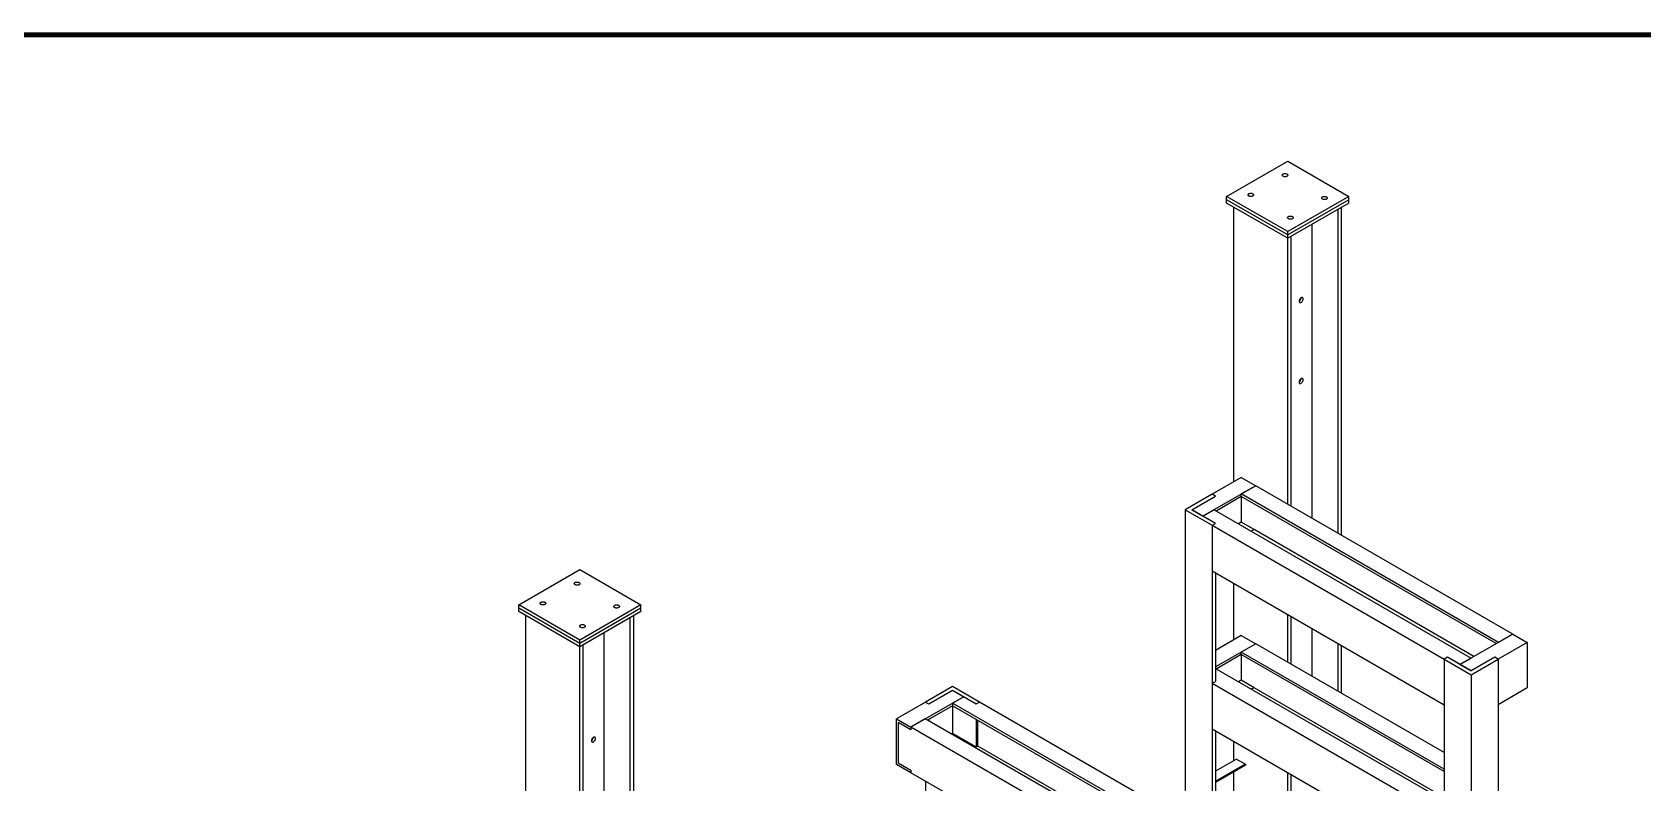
# Model space of a CAD drawing. Header units: millimetres. Extents: x 0 to 16187, y -20471 to 6290.
# Drawn here: x 9309.8 to 9626.8, y 3275.9 to 3423.6 of the extents above; entities that cross this region are included whole.
import ezdxf
from ezdxf.enums import TextEntityAlignment as Align

# ---------------------------------------------------------------- set-up
doc = ezdxf.new("R2010")
doc.units = ezdxf.units.MM
doc.layers.add('BORDER1', color=3, linetype='Continuous')
doc.layers.add('BORDER2', color=7, linetype='Continuous')
doc.styles.add('ROMANC', font='ROMANC', dxfattribs={"height": 5})
doc.styles.add('ROMANS', font='ROMANS.shx', dxfattribs={"width": 0.8})
doc.styles.add('ROMANT', font='ROMANT', dxfattribs={"height": 4})

# ---------------------------------------------------------------- blocks, each defined once
blk = doc.blocks.new('*U609')
at = {"layer": 'BORDER1', "color": 154, "true_color": 0x1859a9, "const_width": 1}
blk.add_lwpolyline([(1.81, 811), (1144, 811), (1144, 0), (0, 0), (0, 811)], close=True, dxfattribs=at)
at = {"layer": 'BORDER2', "flags": 8}
for tag, height, style, p in [('REV-A', 3.24, 'ROMANS', (986.93, 140.25)), ('RE-A', 8.06, 'ROMANT', (1084.63, 7.17))]:
    blk.add_attdef(tag, text='', height=height, dxfattribs=dict(at, style=style)).set_placement(p, align=Align.CENTER)
at = {"layer": 'BORDER2', "style": 'ROMANS', "width": 3.830216}
blk.add_attdef('DATE-A', text='', height=3.24, dxfattribs=at).set_placement((995.51, 140.25), (1008.51, 140.25), align=Align.FIT)
at = {"layer": 'BORDER2'}
for tag, height, style, p in [('DRN-A', 3.24, 'ROMANS', (1018.38, 140.25)), ('CHD-A', 3.24, 'ROMANS', (1032.35, 140.25)), ('APD-A', 3.24, 'ROMANS', (1046.64, 140.25)), ('CONS_CONT_VEND', 4.2, 'ROMANC', (1061.39, 72.83))]:
    blk.add_attdef(tag, text='', height=height, dxfattribs=dict(at, style=style)).set_placement(p, align=Align.CENTER)
at = {"layer": 'BORDER2', "style": 'ROMANS', "width": 0.8}
for tag, p, height in [('1:X', (997.23, 122.55), 3.5), ('LOC', (1042.74, 122.55), 3.5), ('PROJ_NO', (1118.64, 122.55), 3.5), ('CONS_DRG_NO', (1011, 63), 3)]:
    blk.add_attdef(tag, p, '', height=height, dxfattribs=at)
at = {"layer": 'BORDER2', "lineweight": 30, "width": 0.8, "flags": 104}
blk.add_attdef('COMMENTS-A', text='', height=2.2, dxfattribs=at).set_placement((1055.21, 142.07), align=Align.MIDDLE_LEFT)
at = {"layer": 'BORDER2', "style": 'ROMANS', "width": 0.8}
for tag, p in [('PROJECT_TITLE_1', (1061.07, 55.35)), ('PROJECT_TITLE_2', (1061.07, 49.3))]:
    blk.add_attdef(tag, text='', height=3.5, dxfattribs=at).set_placement(p, align=Align.MIDDLE)
at = {"layer": 'BORDER2', "style": 'ROMANT', "width": 0.8}
for tag, p in [('DRG_TITLE_1', (1061.07, 36.31)), ('DRG_TITLE_2', (1061.07, 28.31)), ('DRG_TITLE_3', (1061.07, 20.31))]:
    blk.add_attdef(tag, text='', height=5, dxfattribs=at).set_placement(p, align=Align.CENTER)
at = {"layer": 'BORDER2', "style": 'ROMANT'}
for tag, p in [('AR', (995, 7.17)), ('PA', (1011.74, 7.17)), ('DC', (1028.45, 7.17)), ('TS', (1120.84, 7.17))]:
    blk.add_attdef(tag, p, '', height=8.06, dxfattribs=at)
for tag, p in [('SRNO', (1074.7, 7.17)), ('SH', (1115.8, 7.18))]:
    blk.add_attdef(tag, text='', height=8.06, dxfattribs=at).set_placement(p, align=Align.RIGHT)
at = {"layer": 'BORDER2', "style": 'ROMANS', "flags": 2}
blk.add_attdef('TB_VERSION', text='', height=2, dxfattribs=at).set_placement((1, -1), align=Align.TOP_LEFT)

msp = doc.modelspace()

# ---------------------------------------------------------------- linework, layer by layer
at = {"color": 7, "linetype": 'Continuous', "lineweight": 25}
for p, q in [((9544.85271, 3391.31015), (9556.87353, 3398.24962)), ((9556.87353, 3398.24962), (9568.89434, 3391.31015)), ((9544.85271, 3390.65692), (9544.85271, 3391.31015)), ((9556.87353, 3384.37068), (9544.85271, 3391.31015)), ((9568.89434, 3391.31015), (9556.87353, 3384.37068)), ((9568.89434, 3390.65692), (9568.89434, 3391.31015)), ((9556.87353, 3383.71745), (9544.85271, 3390.65692)), ((9544.85271, 3390.00369), (9544.85271, 3390.65692)), ((9556.87353, 3383.06422), (9544.85271, 3390.00369)), ((9546.26693, 3335.13769), (9546.26693, 3389.18728)), ((9568.89434, 3390.65692), (9556.87353, 3383.71745)), ((9568.89434, 3390.00369), (9556.87353, 3383.06422)), ((9566.80838, 3324.99382), (9566.80838, 3388.79948)), ((9567.48013, 3324.60603), (9567.48013, 3389.18728)), ((9568.89434, 3390.00369), (9568.89434, 3390.65692)), ((9561.69953, 3327.94309), (9561.69953, 3385.85021)), ((9556.87353, 3383.71745), (9556.87353, 3384.37068)), ((9556.87353, 3383.06422), (9556.87353, 3383.71745)), ((9556.87353, 3330.72909), (9556.87353, 3383.06422)), ((9557.54528, 3330.34129), (9557.54528, 3383.45201)), ((9550.58028, 3334.3621), (9540.18581, 3328.3615)), ((9547.75185, 3335.99492), (9542.02428, 3332.68847)), ((9547.75185, 3335.99492), (9550.58028, 3334.3621)), ((9550.58028, 3334.3621), (9547.75185, 3332.72929)), ((9601.17377, 3305.1551), (9550.58028, 3334.3621)), ((9542.02428, 3332.68847), (9536.72098, 3329.62694)), ((9537.99378, 3329.62694), (9542.66068, 3332.32108)), ((9542.66068, 3332.32108), (9542.02428, 3332.68847)), ((9547.75185, 3332.21895), (9542.81985, 3329.37177)), ((9547.75185, 3332.21895), (9547.75185, 3332.72929)), ((9598.34534, 3303.52229), (9547.75185, 3332.72929)), ((9597.90333, 3303.26712), (9547.75185, 3332.21895)), ((9547.75185, 3332.21895), (9547.75185, 3327.15592)), ((9536.72098, 3329.62694), (9542.02428, 3326.5654)), ((9536.72098, 3329.62694), (9536.72098, 3269.08043)), ((9537.99378, 3329.62694), (9540.18581, 3328.3615)), ((9542.66068, 3326.93279), (9537.99378, 3329.62694)), ((9540.18581, 3328.3615), (9542.37784, 3329.62694)), ((9542.66068, 3326.93279), (9540.18581, 3328.3615)), ((9542.37784, 3329.62694), (9592.97133, 3300.41994)), ((9542.02428, 3326.5654), (9542.66068, 3326.93279)), ((9542.02428, 3326.5654), (9587.66803, 3300.21583)), ((9542.02428, 3326.5654), (9542.02428, 3317.58346)), ((9542.02428, 3326.5654), (9542.02428, 3266.0189)), ((9547.75185, 3327.15592), (9547.20503, 3326.84025)), ((9550.26208, 3325.7068), (9547.75185, 3327.15592)), ((9550.26208, 3325.7068), (9549.71526, 3325.39113)), ((9593.51814, 3300.7356), (9550.26208, 3325.7068)), ((9405.55268, 3310.89395), (9417.57349, 3317.83342)), ((9417.57349, 3317.83342), (9429.59431, 3310.89395)), ((9542.02428, 3317.58346), (9587.66803, 3291.23388)), ((9542.66068, 3317.21607), (9542.66068, 3295.82258)), ((9546.26693, 3304.02749), (9546.26693, 3315.13423)), ((9405.55268, 3310.24072), (9405.55268, 3310.89395)), ((9417.57349, 3303.95448), (9405.55268, 3310.89395)), ((9405.55268, 3309.58749), (9405.55268, 3310.24072)), ((9417.57349, 3303.30125), (9405.55268, 3310.24072)), ((9417.57349, 3302.64802), (9405.55268, 3309.58749)), ((9429.59431, 3310.89395), (9417.57349, 3303.95448)), ((9429.59431, 3310.24072), (9417.57349, 3303.30125)), ((9429.59431, 3309.58749), (9417.57349, 3302.64802)), ((9429.59431, 3310.24072), (9429.59431, 3310.89395)), ((9429.59431, 3309.58749), (9429.59431, 3310.24072)), ((9556.87353, 3299.61888), (9556.87353, 3309.01117)), ((9406.96689, 3169.7957), (9406.96689, 3308.77108)), ((9427.50834, 3169.40791), (9427.50834, 3308.38328)), ((9428.18009, 3169.7957), (9428.18009, 3308.77108)), ((9557.54528, 3299.23109), (9557.54528, 3308.62338)), ((9561.69953, 3296.83289), (9561.69953, 3306.22518)), ((9417.57349, 3303.30125), (9417.57349, 3303.95448)), ((9417.57349, 3302.64802), (9417.57349, 3303.30125)), ((9417.57349, 3163.67264), (9417.57349, 3302.64802)), ((9418.24524, 3164.06043), (9418.24524, 3303.03581)), ((9422.3995, 3172.35718), (9422.3995, 3305.43401)), ((9547.75185, 3304.88471), (9542.66068, 3301.94564)), ((9550.58028, 3303.2519), (9542.66068, 3298.68001)), ((9547.75185, 3304.88471), (9550.58028, 3303.2519)), ((9550.58028, 3303.2519), (9547.75185, 3301.61908)), ((9587.66803, 3281.84159), (9550.58028, 3303.2519)), ((9566.80838, 3293.88361), (9566.80838, 3303.2759)), ((9567.48013, 3293.49582), (9567.48013, 3302.88811)), ((9601.17377, 3305.1551), (9590.7793, 3299.1545)), ((9604.00219, 3303.52229), (9598.27463, 3300.21583)), ((9601.17377, 3305.1551), (9598.34534, 3303.52229)), ((9601.17377, 3305.1551), (9604.00219, 3303.52229)), ((9604.00219, 3303.52229), (9604.00219, 3294.54034)), ((9547.75185, 3301.10874), (9542.81985, 3298.26156)), ((9587.66803, 3278.57596), (9547.75185, 3301.61908)), ((9547.75185, 3301.10874), (9547.75185, 3301.61908)), ((9587.66803, 3278.06562), (9547.75185, 3301.10874)), ((9547.75185, 3301.10874), (9547.75185, 3296.04572)), ((9588.30442, 3300.58322), (9587.66803, 3300.21583)), ((9587.66803, 3300.21583), (9587.66803, 3291.23388)), ((9587.66803, 3300.21583), (9592.97133, 3297.1543)), ((9587.66803, 3300.21583), (9587.66803, 3239.66933)), ((9590.7793, 3299.1545), (9588.30442, 3300.58322)), ((9592.97133, 3297.88907), (9588.30442, 3300.58322)), ((9590.7793, 3299.1545), (9592.97133, 3300.41994)), ((9597.63823, 3300.58322), (9592.97133, 3297.88907)), ((9592.97133, 3297.1543), (9598.27463, 3300.21583)), ((9598.27463, 3300.21583), (9597.63823, 3300.58322)), ((9598.27463, 3300.21583), (9598.27463, 3291.23388)), ((9598.27463, 3300.21583), (9598.27463, 3179.85772)), ((9542.66068, 3298.35345), (9587.66803, 3272.37126)), ((9590.7793, 3299.1545), (9592.97133, 3297.88907)), ((9592.97133, 3297.1543), (9592.97133, 3176.79619)), ((9490.93582, 3294.82618), (9485.63252, 3291.76465)), ((9486.26892, 3291.39727), (9490.93582, 3294.09141)), ((9496.23912, 3291.76465), (9490.93582, 3294.82618)), ((9490.93582, 3294.09141), (9493.12785, 3292.82598)), ((9490.93582, 3294.09141), (9495.60272, 3291.39727)), ((9542.02428, 3295.4552), (9542.66068, 3295.82258)), ((9542.02428, 3295.4552), (9587.66803, 3269.10563)), ((9542.02428, 3295.4552), (9542.02428, 3286.47325)), ((9547.75185, 3296.04572), (9547.20503, 3295.73005)), ((9550.26208, 3294.59659), (9547.75185, 3296.04572)), ((9550.26208, 3294.59659), (9549.71526, 3294.28092)), ((9587.66803, 3273.0026), (9550.26208, 3294.59659)), ((9604.00219, 3294.54034), (9598.27463, 3291.23388)), ((9485.63252, 3291.76465), (9479.90495, 3288.4582)), ((9493.12785, 3292.82598), (9482.73338, 3286.82538)), ((9485.63252, 3291.76465), (9486.26892, 3291.39727)), ((9490.93582, 3291.05021), (9486.00382, 3288.20303)), ((9493.12785, 3292.82598), (9490.93582, 3291.56055)), ((9541.52931, 3262.35355), (9490.93582, 3291.56055)), ((9490.93582, 3291.56055), (9490.93582, 3291.05021)), ((9541.0873, 3262.09838), (9490.93582, 3291.05021)), ((9490.93582, 3291.05021), (9490.93582, 3285.6198)), ((9493.12785, 3292.82598), (9495.60272, 3291.39727)), ((9495.60272, 3291.39727), (9496.23912, 3291.76465)), ((9541.88286, 3265.41508), (9496.23912, 3291.76465)), ((9479.90495, 3288.4582), (9482.73338, 3286.82538)), ((9479.90495, 3279.47625), (9479.90495, 3288.4582)), ((9480.22315, 3287.76417), (9480.22315, 3279.80289)), ((9482.73338, 3286.31504), (9480.22315, 3287.76417)), ((9485.56181, 3288.4582), (9482.73338, 3286.82538)), ((9482.73338, 3286.82538), (9482.73338, 3286.31504)), ((9533.32687, 3257.61838), (9482.73338, 3286.82538)), ((9536.1553, 3259.2512), (9485.56181, 3288.4582)), ((9486.26892, 3288.35606), (9486.26892, 3288.04999)), ((9495.60272, 3288.35606), (9495.60272, 3282.92565)), ((9495.92092, 3283.10935), (9495.92092, 3288.17237)), ((9490.7072, 3285.48782), (9490.93582, 3285.6198)), ((9490.93582, 3285.6198), (9493.12785, 3284.35437)), ((9493.12785, 3284.35437), (9492.89923, 3284.22239)), ((9493.12785, 3284.35437), (9495.60272, 3282.92565)), ((9542.02428, 3286.47325), (9587.66803, 3260.12368)), ((9542.66068, 3286.10587), (9542.66068, 3265.65152)), ((9546.26693, 3280.22544), (9546.26693, 3284.02403)), ((9495.60272, 3282.92565), (9495.92092, 3283.10935)), ((9536.70211, 3259.56687), (9495.92092, 3283.10935)), ((9546.83261, 3280.552), (9542.66068, 3278.1436)), ((9546.83261, 3280.552), (9548.60038, 3279.53149)), ((9482.73338, 3277.84343), (9479.90495, 3279.47625)), ((9480.22315, 3279.80289), (9482.73338, 3278.35377)), ((9482.73338, 3278.35377), (9482.73338, 3277.84343)), ((9533.32687, 3248.63643), (9482.73338, 3277.84343)), ((9548.60038, 3279.53149), (9542.66068, 3276.10258)), ((9548.60038, 3279.36818), (9542.66068, 3275.93927)), ((9546.97403, 3278.42901), (9542.66068, 3275.93897)), ((9546.26693, 3263.56968), (9546.26693, 3278.02081)), ((9546.97403, 3278.42932), (9546.97403, 3278.42901)), ((9548.60038, 3279.53149), (9548.60038, 3279.36818)), ((9556.87353, 3257.44662), (9556.87353, 3277.90097)), ((9557.54528, 3257.05882), (9557.54528, 3277.51317)), ((9485.63252, 3276.16979), (9485.63252, 3268.7382))]:
    msp.add_line(p, q, dxfattribs=at)
at = {"color": 7, "linetype": 'Continuous', "lineweight": 25, "flags": 128}
for points in [[(9555.95429, 3395.26973), (9555.8911, 3395.31343), (9555.84243, 3395.36293), (9555.80987, 3395.41666), (9555.79444, 3395.47288), (9555.79666, 3395.52979), (9555.81643, 3395.58556), (9555.85314, 3395.63839), (9555.9056, 3395.68659), (9555.97213, 3395.7286), (9556.05058, 3395.76308), (9556.13844, 3395.78893), (9556.23287, 3395.8053), (9556.33086, 3395.81167), (9556.42924, 3395.80784), (9556.52485, 3395.79393), (9556.61463, 3395.77039), (9556.69568, 3395.73798), (9556.7654, 3395.69773), (9556.82155, 3395.65094), (9556.86233, 3395.59911), (9556.88643, 3395.54391), (9556.89306, 3395.48712), (9556.88202, 3395.43055), (9556.85366, 3395.37604), (9556.8089, 3395.32532), (9556.74916, 3395.28003), (9556.67638, 3395.24163), (9556.59289, 3395.21134), (9556.50138, 3395.19015), (9556.40478, 3395.17873), (9556.3062, 3395.17745), (9556.20881, 3395.18636), (9556.11574, 3395.20516), (9556.02998, 3395.23325), (9555.95429, 3395.26973)], [(9549.23677, 3391.39179), (9549.17358, 3391.43549), (9549.12492, 3391.485), (9549.09235, 3391.53872), (9549.07693, 3391.59495), (9549.07914, 3391.65185), (9549.09892, 3391.70762), (9549.13563, 3391.76045), (9549.18809, 3391.80865), (9549.25461, 3391.85066), (9549.33307, 3391.88515), (9549.42092, 3391.91099), (9549.51536, 3391.92736), (9549.61334, 3391.93373), (9549.71172, 3391.9299), (9549.80734, 3391.91599), (9549.89711, 3391.89245), (9549.97816, 3391.86004), (9550.04789, 3391.81979), (9550.10404, 3391.773), (9550.14482, 3391.72117), (9550.16891, 3391.66597), (9550.17554, 3391.60918), (9550.1645, 3391.55262), (9550.13615, 3391.4981), (9550.09138, 3391.44738), (9550.03165, 3391.40209), (9549.95887, 3391.36369), (9549.87538, 3391.3334), (9549.78386, 3391.31221), (9549.68726, 3391.30079), (9549.58868, 3391.29951), (9549.4913, 3391.30842), (9549.39823, 3391.32722), (9549.31247, 3391.35531), (9549.23677, 3391.39179)], [(9563.73246, 3390.77949), (9563.66927, 3390.82318), (9563.62061, 3390.87269), (9563.58804, 3390.92642), (9563.57262, 3390.98264), (9563.57483, 3391.03955), (9563.59461, 3391.09531), (9563.63132, 3391.14814), (9563.68378, 3391.19634), (9563.7503, 3391.23836), (9563.82875, 3391.27284), (9563.91661, 3391.29868), (9564.01105, 3391.31505), (9564.10903, 3391.32143), (9564.20741, 3391.3176), (9564.30303, 3391.30369), (9564.3928, 3391.28015), (9564.47385, 3391.24773), (9564.54358, 3391.20748), (9564.59973, 3391.16069), (9564.64051, 3391.10886), (9564.6646, 3391.05367), (9564.67123, 3390.99687), (9564.66019, 3390.94031), (9564.63183, 3390.88579), (9564.58707, 3390.83507), (9564.52734, 3390.78978), (9564.45456, 3390.75138), (9564.37107, 3390.7211), (9564.27955, 3390.6999), (9564.18295, 3390.68849), (9564.08437, 3390.68721), (9563.98698, 3390.69611), (9563.89391, 3390.71491), (9563.80816, 3390.74301), (9563.73246, 3390.77949)], [(9557.01495, 3386.90155), (9556.95176, 3386.94524), (9556.90309, 3386.99475), (9556.87053, 3387.04848), (9556.8551, 3387.1047), (9556.85732, 3387.16161), (9556.87709, 3387.21737), (9556.9138, 3387.27021), (9556.96626, 3387.3184), (9557.03279, 3387.36042), (9557.11124, 3387.3949), (9557.1991, 3387.42074), (9557.29353, 3387.43711), (9557.39152, 3387.44349), (9557.4899, 3387.43966), (9557.58551, 3387.42575), (9557.67529, 3387.40221), (9557.75634, 3387.36979), (9557.82606, 3387.32954), (9557.88221, 3387.28275), (9557.92299, 3387.23093), (9557.94709, 3387.17573), (9557.95372, 3387.11894), (9557.94268, 3387.06237), (9557.91432, 3387.00785), (9557.86956, 3386.95713), (9557.80982, 3386.91185), (9557.73704, 3386.87344), (9557.65355, 3386.84316), (9557.56204, 3386.82197), (9557.46544, 3386.81055), (9557.36686, 3386.80927), (9557.26947, 3386.81817), (9557.1764, 3386.83698), (9557.09064, 3386.86507), (9557.01495, 3386.90155)], [(9559.13627, 3370.67191), (9559.14252, 3370.59532), (9559.16107, 3370.52842), (9559.19132, 3370.47334), (9559.2323, 3370.43187), (9559.2827, 3370.40532), (9559.34089, 3370.39456), (9559.405, 3370.39992), (9559.47297, 3370.42125), (9559.54263, 3370.45785), (9559.61172, 3370.50854), (9559.67803, 3370.5717), (9559.73943, 3370.6453), (9559.79394, 3370.72697), (9559.83981, 3370.81408), (9559.87557, 3370.90384), (9559.90007, 3370.99336), (9559.91252, 3371.07977), (9559.91252, 3371.16028), (9559.90007, 3371.23232), (9559.87557, 3371.29355), (9559.83981, 3371.34203), (9559.79394, 3371.37618), (9559.73943, 3371.39491), (9559.67803, 3371.39761), (9559.61172, 3371.38421), (9559.54263, 3371.35514), (9559.47297, 3371.31131), (9559.405, 3371.25416), (9559.34089, 3371.1855), (9559.2827, 3371.10756), (9559.2323, 3371.02282), (9559.19132, 3370.93403), (9559.16107, 3370.84402), (9559.14252, 3370.7557), (9559.13627, 3370.67191)], [(9559.13627, 3354.74936), (9559.14252, 3354.67278), (9559.16107, 3354.60587), (9559.19132, 3354.5508), (9559.2323, 3354.50932), (9559.2827, 3354.48277), (9559.34089, 3354.47201), (9559.405, 3354.47738), (9559.47297, 3354.4987), (9559.54263, 3354.5353), (9559.61172, 3354.58599), (9559.67803, 3354.64915), (9559.73943, 3354.72275), (9559.79394, 3354.80442), (9559.83981, 3354.89153), (9559.87557, 3354.98129), (9559.90007, 3355.07082), (9559.91252, 3355.15722), (9559.91252, 3355.23774), (9559.90007, 3355.30977), (9559.87557, 3355.37101), (9559.83981, 3355.41948), (9559.79394, 3355.45363), (9559.73943, 3355.47236), (9559.67803, 3355.47507), (9559.61172, 3355.46167), (9559.54263, 3355.43259), (9559.47297, 3355.38877), (9559.405, 3355.33161), (9559.34089, 3355.26296), (9559.2827, 3355.18501), (9559.2323, 3355.10028), (9559.19132, 3355.01148), (9559.16107, 3354.92148), (9559.14252, 3354.83316), (9559.13627, 3354.74936)], [(9416.65425, 3314.85353), (9416.59106, 3314.89723), (9416.5424, 3314.94674), (9416.50983, 3315.00046), (9416.49441, 3315.05669), (9416.49662, 3315.11359), (9416.5164, 3315.16936), (9416.55311, 3315.22219), (9416.60557, 3315.27039), (9416.67209, 3315.3124), (9416.75054, 3315.34689), (9416.8384, 3315.37273), (9416.93284, 3315.3891), (9417.03082, 3315.39547), (9417.1292, 3315.39164), (9417.22481, 3315.37773), (9417.31459, 3315.35419), (9417.39564, 3315.32178), (9417.46537, 3315.28153), (9417.52152, 3315.23474), (9417.5623, 3315.18291), (9417.58639, 3315.12771), (9417.59302, 3315.07092), (9417.58198, 3315.01435), (9417.55362, 3314.95984), (9417.50886, 3314.90912), (9417.44913, 3314.86383), (9417.37635, 3314.82543), (9417.29286, 3314.79514), (9417.20134, 3314.77395), (9417.10474, 3314.76253), (9417.00616, 3314.76125), (9416.90877, 3314.77016), (9416.8157, 3314.78896), (9416.72994, 3314.81705), (9416.65425, 3314.85353)], [(9409.93674, 3310.97559), (9409.87355, 3311.01929), (9409.82488, 3311.0688), (9409.79232, 3311.12252), (9409.77689, 3311.17875), (9409.77911, 3311.23565), (9409.79888, 3311.29142), (9409.83559, 3311.34425), (9409.88805, 3311.39245), (9409.95458, 3311.43446), (9410.03303, 3311.46895), (9410.12089, 3311.49479), (9410.21532, 3311.51116), (9410.31331, 3311.51753), (9410.41169, 3311.5137), (9410.5073, 3311.4998), (9410.59708, 3311.47625), (9410.67813, 3311.44384), (9410.74785, 3311.40359), (9410.804, 3311.3568), (9410.84478, 3311.30497), (9410.86888, 3311.24977), (9410.87551, 3311.19298), (9410.86447, 3311.13642), (9410.83611, 3311.0819), (9410.79135, 3311.03118), (9410.73161, 3310.98589), (9410.65883, 3310.94749), (9410.57534, 3310.9172), (9410.48383, 3310.89601), (9410.38723, 3310.88459), (9410.28865, 3310.88332), (9410.19126, 3310.89222), (9410.09819, 3310.91102), (9410.01243, 3310.93911), (9409.93674, 3310.97559)], [(9424.43243, 3310.36329), (9424.36923, 3310.40698), (9424.32057, 3310.45649), (9424.28801, 3310.51022), (9424.27258, 3310.56644), (9424.27479, 3310.62335), (9424.29457, 3310.67911), (9424.33128, 3310.73194), (9424.38374, 3310.78014), (9424.45027, 3310.82216), (9424.52872, 3310.85664), (9424.61657, 3310.88248), (9424.71101, 3310.89885), (9424.80899, 3310.90523), (9424.90737, 3310.9014), (9425.00299, 3310.88749), (9425.09277, 3310.86395), (9425.17382, 3310.83153), (9425.24354, 3310.79128), (9425.29969, 3310.74449), (9425.34047, 3310.69267), (9425.36456, 3310.63747), (9425.3712, 3310.58067), (9425.36016, 3310.52411), (9425.3318, 3310.46959), (9425.28703, 3310.41887), (9425.2273, 3310.37359), (9425.15452, 3310.33518), (9425.07103, 3310.3049), (9424.97952, 3310.28371), (9424.88292, 3310.27229), (9424.78434, 3310.27101), (9424.68695, 3310.27991), (9424.59388, 3310.29871), (9424.50812, 3310.32681), (9424.43243, 3310.36329)], [(9417.71491, 3306.48535), (9417.65172, 3306.52904), (9417.60306, 3306.57855), (9417.57049, 3306.63228), (9417.55507, 3306.6885), (9417.55728, 3306.74541), (9417.57706, 3306.80118), (9417.61377, 3306.85401), (9417.66623, 3306.9022), (9417.73275, 3306.94422), (9417.8112, 3306.9787), (9417.89906, 3307.00454), (9417.9935, 3307.02092), (9418.09148, 3307.02729), (9418.18986, 3307.02346), (9418.28547, 3307.00955), (9418.37525, 3306.98601), (9418.4563, 3306.95359), (9418.52603, 3306.91334), (9418.58218, 3306.86655), (9418.62296, 3306.81473), (9418.64705, 3306.75953), (9418.65368, 3306.70274), (9418.64264, 3306.64617), (9418.61428, 3306.59165), (9418.56952, 3306.54094), (9418.50979, 3306.49565), (9418.43701, 3306.45724), (9418.35352, 3306.42696), (9418.262, 3306.40577), (9418.1654, 3306.39435), (9418.06682, 3306.39307), (9417.96943, 3306.40198), (9417.87636, 3306.42078), (9417.7906, 3306.44887), (9417.71491, 3306.48535)], [(9419.87159, 3284.15206), (9419.87784, 3284.07548), (9419.89639, 3284.00858), (9419.92664, 3283.9535), (9419.96762, 3283.91202), (9420.01802, 3283.88547), (9420.07621, 3283.87471), (9420.14032, 3283.88008), (9420.20829, 3283.9014), (9420.27795, 3283.938), (9420.34704, 3283.98869), (9420.41335, 3284.05185), (9420.47475, 3284.12545), (9420.52926, 3284.20712), (9420.57513, 3284.29423), (9420.61089, 3284.384), (9420.63539, 3284.47352), (9420.64784, 3284.55993), (9420.64784, 3284.64044), (9420.63539, 3284.71247), (9420.61089, 3284.77371), (9420.57513, 3284.82218), (9420.52926, 3284.85633), (9420.47475, 3284.87506), (9420.41335, 3284.87777), (9420.34704, 3284.86437), (9420.27795, 3284.83529), (9420.20829, 3284.79147), (9420.14032, 3284.73431), (9420.07621, 3284.66566), (9420.01802, 3284.58771), (9419.96762, 3284.50298), (9419.92664, 3284.41418), (9419.89639, 3284.32418), (9419.87784, 3284.23586), (9419.87159, 3284.15206)]]:
    msp.add_lwpolyline(points, dxfattribs=at)
at = {"color": 7, "linetype": 'Continuous', "lineweight": 25}
for centre in [(9558.69288, 3371.37689), (9558.69288, 3355.45435), (9419.4282, 3284.85705)]:
    msp.add_arc(centre, 0.83289, 302.1643925, 357.840984, dxfattribs=at)

# ---------------------------------------------------------------- block references
at = {"layer": 'BORDER1'}
msp.add_blockref('*U609', (8846.73852, 2612.13313), dxfattribs=at)

doc.saveas('drawing.dxf')
